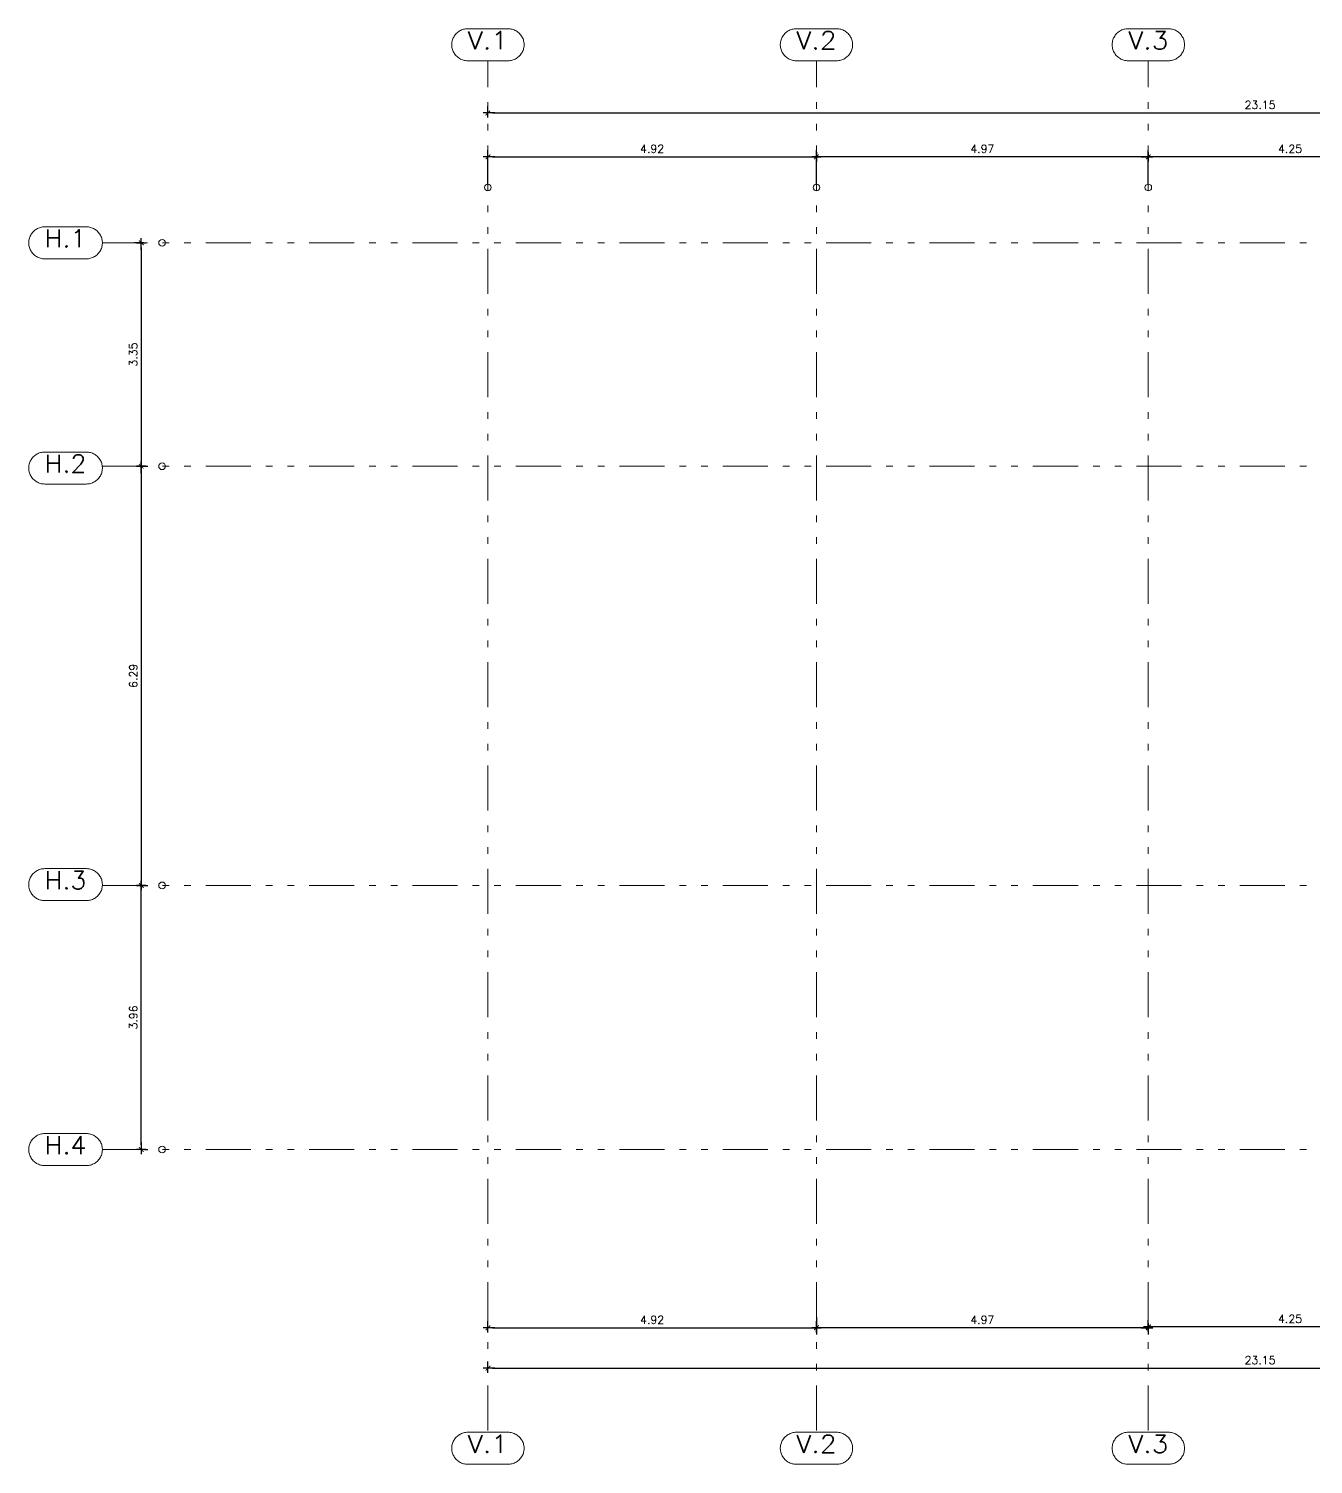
# Model space of a CAD drawing. Header units: metres. Extents: x 219 to 707, y -561 to -17.
# Drawn here: x 384.71 to 403.97, y -38.74 to -17.21 of the extents above; entities that cross this region are included whole.
import ezdxf
from ezdxf.enums import TextEntityAlignment as Align

# ---------------------------------------------------------------- set-up
doc = ezdxf.new("R2010")
doc.units = ezdxf.units.M
doc.linetypes.add('CYPE_RAYAPUNTOPUNTO', pattern=[0.45, 0.225, -0.075, 0, -0.075, 0, -0.075])
for name, color, linetype, lineweight in [('COTAS_ACOTACION', 2, 'Continuous', 0), ('COTAS_REF_LINEAS', 2, 'Continuous', 0), ('COTAS_REPLANTEO', 7, 'CYPE_RAYAPUNTOPUNTO', 0)]:
    doc.layers.add(name, color=color, linetype=linetype, lineweight=lineweight)
doc.layers.add('TCOTA', color=1, linetype='Continuous')
doc.styles.add('CYPETXT', font='romans', dxfattribs={"height": 0.2})
doc.styles.add('T12', font='romans.shx', dxfattribs={"height": 0.12})
doc.dimstyles.new('DIM50', dxfattribs={"dimtxt": 0.12, "dimasz": 0.07, "dimexe": 0.1, "dimexo": 0.05, "dimgap": 0.06, "dimtad": 1, "dimzin": 4, "dimdsep": 46, "dimtxsty": 'T12', "dimblk1": 'COTA1', "dimblk2": 'COTA1', "dimsah": 1, "dimcen": 0.07, "dimclrt": 3, "dimadec": 0, "dimazin": 0, "dimtfac": 1, "dimtmove": 2, "dimatfit": 0, "dimldrblk": 'COTA1', "dimfxl": 1, "dimtolj": 1, "dimtzin": 4, "dimarcsym": 0})

# ---------------------------------------------------------------- blocks, each defined once
blk = doc.blocks.new('COTA1')
for p, q in [((-1.5, 0), (1, 0)), ((0, 1), (0, -1))]:
    blk.add_line(p, q)
at = {"const_width": 0.2}
blk.add_lwpolyline([(-0.5, -0.5), (0.5, 0.5)], dxfattribs=at)
blk = doc.blocks.new('*D855')
at = {"layer": 'Defpoints', "color": 0, "transparency": 16777216}
for p in [(4.925, 1.29), (0, 0.83), (4.925, 0.83)]:
    blk.add_point(p, dxfattribs=at)
at = {"layer": 'TCOTA', "color": 0, "lineweight": -2, "transparency": 16777216}
for p, q in [((0, 0.88), (0, 1.39)), ((4.925, 0.88), (4.925, 1.39)), ((0.07, 1.29), (4.855, 1.29))]:
    blk.add_line(p, q, dxfattribs=at)
at = {"layer": 'TCOTA', "color": 0, "lineweight": -2, "transparency": 16777216, "xscale": 0.07, "yscale": 0.07, "zscale": 0.07, "rotation": 180}
blk.add_blockref('COTA1', (0, 1.29), dxfattribs=at)
at = {"layer": 'TCOTA', "color": 0, "lineweight": -2, "transparency": 16777216, "xscale": 0.07, "yscale": 0.07, "zscale": 0.07}
blk.add_blockref('COTA1', (4.925, 1.29), dxfattribs=at)
at = {"layer": 'TCOTA', "color": 3, "transparency": 16777216, "insert": (2.462, 1.41), "char_height": 0.12, "attachment_point": 5, "style": 'T12'}
blk.add_mtext('\\A1;4.92', dxfattribs=at)
blk = doc.blocks.new('*D863')
at = {"layer": 'Defpoints', "color": 0, "transparency": 16777216}
for p in [(4.925, 1.29), (4.925, 1.135), (9.9, 0.83)]:
    blk.add_point(p, dxfattribs=at)
at = {"layer": 'TCOTA', "color": 0, "lineweight": -2, "transparency": 16777216}
for p, q in [((4.925, 1.185), (4.925, 1.39)), ((9.9, 0.88), (9.9, 1.39)), ((9.83, 1.29), (4.995, 1.29))]:
    blk.add_line(p, q, dxfattribs=at)
at = {"layer": 'TCOTA', "color": 0, "lineweight": -2, "transparency": 16777216, "xscale": 0.07, "yscale": 0.07, "zscale": 0.07, "rotation": 180}
blk.add_blockref('COTA1', (4.925, 1.29), dxfattribs=at)
at = {"layer": 'TCOTA', "color": 0, "lineweight": -2, "transparency": 16777216, "xscale": 0.07, "yscale": 0.07, "zscale": 0.07}
blk.add_blockref('COTA1', (9.9, 1.29), dxfattribs=at)
at = {"layer": 'TCOTA', "color": 3, "transparency": 16777216, "insert": (7.412, 1.41), "char_height": 0.12, "attachment_point": 5, "style": 'T12'}
blk.add_mtext('\\A1;4.97', dxfattribs=at)
blk = doc.blocks.new('*D864')
at = {"layer": 'Defpoints', "color": 0, "transparency": 16777216}
for p in [(14.15, 1.398), (9.9, 1.29), (9.9, 1.219)]:
    blk.add_point(p, dxfattribs=at)
at = {"layer": 'TCOTA', "color": 0, "lineweight": -2, "transparency": 16777216}
for p, q in [((9.9, 1.269), (9.9, 1.39)), ((14.15, 1.348), (14.15, 1.19)), ((14.08, 1.29), (9.97, 1.29))]:
    blk.add_line(p, q, dxfattribs=at)
at = {"layer": 'TCOTA', "color": 0, "lineweight": -2, "transparency": 16777216, "xscale": 0.07, "yscale": 0.07, "zscale": 0.07, "rotation": 180}
blk.add_blockref('COTA1', (9.9, 1.29), dxfattribs=at)
at = {"layer": 'TCOTA', "color": 0, "lineweight": -2, "transparency": 16777216, "xscale": 0.07, "yscale": 0.07, "zscale": 0.07}
blk.add_blockref('COTA1', (14.15, 1.29), dxfattribs=at)
at = {"layer": 'TCOTA', "color": 3, "transparency": 16777216, "insert": (12.025, 1.41), "char_height": 0.12, "attachment_point": 5, "style": 'T12'}
blk.add_mtext('\\A1;4.25', dxfattribs=at)
blk = doc.blocks.new('*D867')
at = {"layer": 'Defpoints', "color": 0, "transparency": 16777216}
for p in [(0, 1.948), (23.15, 1.948), (23.15, 1.948)]:
    blk.add_point(p, dxfattribs=at)
at = {"layer": 'TCOTA', "color": 0, "lineweight": -2, "transparency": 16777216}
for p, q in [((0, 1.998), (0, 2.048)), ((0.07, 1.948), (23.08, 1.948)), ((23.15, 1.998), (23.15, 2.048))]:
    blk.add_line(p, q, dxfattribs=at)
at = {"layer": 'TCOTA', "color": 0, "lineweight": -2, "transparency": 16777216, "xscale": 0.07, "yscale": 0.07, "zscale": 0.07, "rotation": 180}
blk.add_blockref('COTA1', (0, 1.948), dxfattribs=at)
at = {"layer": 'TCOTA', "color": 0, "lineweight": -2, "transparency": 16777216, "xscale": 0.07, "yscale": 0.07, "zscale": 0.07}
blk.add_blockref('COTA1', (23.15, 1.948), dxfattribs=at)
at = {"layer": 'TCOTA', "color": 3, "transparency": 16777216, "insert": (11.575, 2.068), "char_height": 0.12, "attachment_point": 5, "style": 'T12'}
blk.add_mtext('\\A1;23.15', dxfattribs=at)
blk = doc.blocks.new('*D868')
at = {"layer": 'Defpoints', "color": 0, "transparency": 16777216}
for p in [(0, -16.273), (4.925, -16.273), (4.925, -16.273)]:
    blk.add_point(p, dxfattribs=at)
at = {"layer": 'TCOTA', "color": 0, "lineweight": -2, "transparency": 16777216}
for p, q in [((0, -16.223), (0, -16.173)), ((0.07, -16.273), (4.855, -16.273)), ((4.925, -16.223), (4.925, -16.173))]:
    blk.add_line(p, q, dxfattribs=at)
at = {"layer": 'TCOTA', "color": 0, "lineweight": -2, "transparency": 16777216, "xscale": 0.07, "yscale": 0.07, "zscale": 0.07, "rotation": 180}
blk.add_blockref('COTA1', (0, -16.273), dxfattribs=at)
at = {"layer": 'TCOTA', "color": 0, "lineweight": -2, "transparency": 16777216, "xscale": 0.07, "yscale": 0.07, "zscale": 0.07}
blk.add_blockref('COTA1', (4.925, -16.273), dxfattribs=at)
at = {"layer": 'TCOTA', "color": 3, "transparency": 16777216, "insert": (2.462, -16.153), "char_height": 0.12, "attachment_point": 5, "style": 'T12'}
blk.add_mtext('\\A1;4.92', dxfattribs=at)
blk = doc.blocks.new('*D869')
at = {"layer": 'Defpoints', "color": 0, "transparency": 16777216}
for p in [(4.925, -16.066), (4.925, -16.273), (9.9, -16.273)]:
    blk.add_point(p, dxfattribs=at)
at = {"layer": 'TCOTA', "color": 0, "lineweight": -2, "transparency": 16777216}
for p, q in [((4.925, -16.116), (4.925, -16.373)), ((9.83, -16.273), (4.995, -16.273)), ((9.9, -16.323), (9.9, -16.373))]:
    blk.add_line(p, q, dxfattribs=at)
at = {"layer": 'TCOTA', "color": 0, "lineweight": -2, "transparency": 16777216, "xscale": 0.07, "yscale": 0.07, "zscale": 0.07, "rotation": 180}
blk.add_blockref('COTA1', (4.925, -16.273), dxfattribs=at)
at = {"layer": 'TCOTA', "color": 0, "lineweight": -2, "transparency": 16777216, "xscale": 0.07, "yscale": 0.07, "zscale": 0.07}
blk.add_blockref('COTA1', (9.9, -16.273), dxfattribs=at)
at = {"layer": 'TCOTA', "color": 3, "transparency": 16777216, "insert": (7.412, -16.153), "char_height": 0.12, "attachment_point": 5, "style": 'T12'}
blk.add_mtext('\\A1;4.97', dxfattribs=at)
blk = doc.blocks.new('*D870')
at = {"layer": 'Defpoints', "color": 0, "transparency": 16777216}
for p in [(9.9, -16.259), (9.9, -16.379), (14.15, -16.379)]:
    blk.add_point(p, dxfattribs=at)
at = {"layer": 'TCOTA', "color": 0, "lineweight": -2, "transparency": 16777216}
for p, q in [((9.9, -16.329), (9.9, -16.159)), ((14.08, -16.259), (9.97, -16.259)), ((14.15, -16.329), (14.15, -16.159))]:
    blk.add_line(p, q, dxfattribs=at)
at = {"layer": 'TCOTA', "color": 0, "lineweight": -2, "transparency": 16777216, "xscale": 0.07, "yscale": 0.07, "zscale": 0.07, "rotation": 180}
blk.add_blockref('COTA1', (9.9, -16.259), dxfattribs=at)
at = {"layer": 'TCOTA', "color": 0, "lineweight": -2, "transparency": 16777216, "xscale": 0.07, "yscale": 0.07, "zscale": 0.07}
blk.add_blockref('COTA1', (14.15, -16.259), dxfattribs=at)
at = {"layer": 'TCOTA', "color": 3, "transparency": 16777216, "insert": (12.025, -16.139), "char_height": 0.12, "attachment_point": 5, "style": 'T12'}
blk.add_mtext('\\A1;4.25', dxfattribs=at)
blk = doc.blocks.new('*D873')
at = {"layer": 'Defpoints', "color": 0, "transparency": 16777216}
for p in [(23.15, -16.753), (0, -16.879), (23.15, -16.879)]:
    blk.add_point(p, dxfattribs=at)
at = {"layer": 'TCOTA', "color": 0, "lineweight": -2, "transparency": 16777216}
for p, q in [((0, -16.829), (0, -16.779)), ((0.07, -16.879), (23.08, -16.879)), ((23.15, -16.803), (23.15, -16.979))]:
    blk.add_line(p, q, dxfattribs=at)
at = {"layer": 'TCOTA', "color": 0, "lineweight": -2, "transparency": 16777216, "xscale": 0.07, "yscale": 0.07, "zscale": 0.07, "rotation": 180}
blk.add_blockref('COTA1', (0, -16.879), dxfattribs=at)
at = {"layer": 'TCOTA', "color": 0, "lineweight": -2, "transparency": 16777216, "xscale": 0.07, "yscale": 0.07, "zscale": 0.07}
blk.add_blockref('COTA1', (23.15, -16.879), dxfattribs=at)
at = {"layer": 'TCOTA', "color": 3, "transparency": 16777216, "insert": (11.575, -16.759), "char_height": 0.12, "attachment_point": 5, "style": 'T12'}
blk.add_mtext('\\A1;23.15', dxfattribs=at)
blk = doc.blocks.new('*D860')
at = {"layer": 'Defpoints', "color": 0, "transparency": 16777216}
for p in [(-5.196, -9.638), (-5.196, -9.638), (-5.196, -13.6)]:
    blk.add_point(p, dxfattribs=at)
at = {"layer": 'TCOTA', "color": 0, "lineweight": -2, "transparency": 16777216}
for p, q in [((-5.146, -9.638), (-5.096, -9.638)), ((-5.196, -13.53), (-5.196, -9.708)), ((-5.146, -13.6), (-5.096, -13.6))]:
    blk.add_line(p, q, dxfattribs=at)
at = {"layer": 'TCOTA', "color": 0, "lineweight": -2, "transparency": 16777216, "xscale": 0.07, "yscale": 0.07, "zscale": 0.07}
for p, rotation in [((-5.196, -9.638), 90), ((-5.196, -13.6), 270)]:
    blk.add_blockref('COTA1', p, dxfattribs=dict(at, rotation=rotation))
at = {"layer": 'TCOTA', "color": 3, "transparency": 16777216, "insert": (-5.316, -11.619), "char_height": 0.12, "attachment_point": 5, "rotation": 90, "style": 'T12'}
blk.add_mtext('\\A1;3.96', dxfattribs=at)
blk = doc.blocks.new('*D861')
at = {"layer": 'Defpoints', "color": 0, "transparency": 16777216}
for p in [(-5.196, -3.352), (-5.196, -9.638), (-5.196, -9.638)]:
    blk.add_point(p, dxfattribs=at)
at = {"layer": 'TCOTA', "color": 0, "lineweight": -2, "transparency": 16777216}
for p, q in [((-5.196, -3.422), (-5.196, -9.568)), ((-5.146, -3.352), (-5.096, -3.352)), ((-5.146, -9.638), (-5.096, -9.638))]:
    blk.add_line(p, q, dxfattribs=at)
at = {"layer": 'TCOTA', "color": 0, "lineweight": -2, "transparency": 16777216, "xscale": 0.07, "yscale": 0.07, "zscale": 0.07}
for p, rotation in [((-5.196, -3.352), 90), ((-5.196, -9.638), 270)]:
    blk.add_blockref('COTA1', p, dxfattribs=dict(at, rotation=rotation))
at = {"layer": 'TCOTA', "color": 3, "transparency": 16777216, "insert": (-5.316, -6.495), "char_height": 0.12, "attachment_point": 5, "rotation": 90, "style": 'T12'}
blk.add_mtext('\\A1;6.29', dxfattribs=at)
blk = doc.blocks.new('*D862')
at = {"layer": 'Defpoints', "color": 0, "transparency": 16777216}
for p in [(-5.107, 0), (-5.196, -3.352), (-5.196, -3.352)]:
    blk.add_point(p, dxfattribs=at)
at = {"layer": 'TCOTA', "color": 0, "lineweight": -2, "transparency": 16777216}
for p, q in [((-5.157, 0), (-5.296, 0)), ((-5.196, -0.07), (-5.196, -3.282)), ((-5.146, -3.352), (-5.096, -3.352))]:
    blk.add_line(p, q, dxfattribs=at)
at = {"layer": 'TCOTA', "color": 0, "lineweight": -2, "transparency": 16777216, "xscale": 0.07, "yscale": 0.07, "zscale": 0.07}
for p, rotation in [((-5.196, 0), 90), ((-5.196, -3.352), 270)]:
    blk.add_blockref('COTA1', p, dxfattribs=dict(at, rotation=rotation))
at = {"layer": 'TCOTA', "color": 3, "transparency": 16777216, "insert": (-5.316, -1.676), "char_height": 0.12, "attachment_point": 5, "rotation": 90, "style": 'T12'}
blk.add_mtext('\\A1;3.35', dxfattribs=at)
blk = doc.blocks.new('A$C111e63e9')
at = {"layer": 'COTAS_ACOTACION'}
for centre in [(0, 0.83), (4.925, 0.83), (9.9, 0.83), (-4.885, 0), (-4.885, -3.352), (-4.885, -9.638), (-4.885, -13.6)]:
    blk.add_circle(centre, 0.05, dxfattribs=at)
at = {"layer": 'COTAS_REF_LINEAS'}
for points in [[(0.302, 3.211), (0.318, 3.21), (0.334, 3.209), (0.35, 3.206), (0.365, 3.202), (0.381, 3.198), (0.396, 3.192), (0.41, 3.185), (0.424, 3.177), (0.438, 3.169), (0.451, 3.159), (0.463, 3.149), (0.475, 3.138), (0.485, 3.126), (0.495, 3.113), (0.504, 3.1), (0.512, 3.086), (0.52, 3.072), (0.526, 3.057), (0.531, 3.042), (0.535, 3.027), (0.539, 3.011), (0.541, 2.995), (0.542, 2.979), (0.542, 2.963), (0.541, 2.947), (0.539, 2.931), (0.535, 2.915), (0.531, 2.9), (0.526, 2.885), (0.52, 2.87), (0.512, 2.856), (0.504, 2.842), (0.495, 2.829), (0.485, 2.816), (0.475, 2.804), (0.463, 2.793), (0.451, 2.783), (0.438, 2.773), (0.424, 2.764), (0.41, 2.757), (0.396, 2.75), (0.381, 2.744), (0.365, 2.739), (0.35, 2.736), (0.334, 2.733), (0.318, 2.731), (0.302, 2.731), (-0.302, 2.731), (-0.318, 2.731), (-0.334, 2.733), (-0.35, 2.736), (-0.365, 2.739), (-0.381, 2.744), (-0.396, 2.75), (-0.41, 2.757), (-0.424, 2.764), (-0.438, 2.773), (-0.451, 2.783), (-0.463, 2.793), (-0.475, 2.804), (-0.485, 2.816), (-0.495, 2.829), (-0.504, 2.842), (-0.512, 2.856), (-0.52, 2.87), (-0.526, 2.885), (-0.531, 2.9), (-0.535, 2.915), (-0.539, 2.931), (-0.541, 2.947), (-0.542, 2.963), (-0.542, 2.979), (-0.541, 2.995), (-0.539, 3.011), (-0.535, 3.027), (-0.531, 3.042), (-0.526, 3.057), (-0.52, 3.072), (-0.512, 3.086), (-0.504, 3.1), (-0.495, 3.113), (-0.485, 3.126), (-0.475, 3.138), (-0.463, 3.149), (-0.451, 3.159), (-0.438, 3.169), (-0.424, 3.177), (-0.41, 3.185), (-0.396, 3.192), (-0.381, 3.198), (-0.365, 3.202), (-0.35, 3.206), (-0.334, 3.209), (-0.318, 3.21), (-0.302, 3.211), (0.302, 3.211)], [(5.227, 3.211), (5.243, 3.21), (5.259, 3.209), (5.275, 3.206), (5.29, 3.202), (5.306, 3.198), (5.321, 3.192), (5.335, 3.185), (5.349, 3.177), (5.363, 3.169), (5.376, 3.159), (5.388, 3.149), (5.4, 3.138), (5.41, 3.126), (5.42, 3.113), (5.429, 3.1), (5.437, 3.086), (5.445, 3.072), (5.451, 3.057), (5.456, 3.042), (5.46, 3.027), (5.464, 3.011), (5.466, 2.995), (5.467, 2.979), (5.467, 2.963), (5.466, 2.947), (5.464, 2.931), (5.46, 2.915), (5.456, 2.9), (5.451, 2.885), (5.445, 2.87), (5.437, 2.856), (5.429, 2.842), (5.42, 2.829), (5.41, 2.816), (5.4, 2.804), (5.388, 2.793), (5.376, 2.783), (5.363, 2.773), (5.349, 2.764), (5.335, 2.757), (5.321, 2.75), (5.306, 2.744), (5.29, 2.739), (5.275, 2.736), (5.259, 2.733), (5.243, 2.731), (5.227, 2.731), (4.623, 2.731), (4.607, 2.731), (4.591, 2.733), (4.575, 2.736), (4.56, 2.739), (4.544, 2.744), (4.529, 2.75), (4.515, 2.757), (4.501, 2.764), (4.487, 2.773), (4.474, 2.783), (4.462, 2.793), (4.45, 2.804), (4.44, 2.816), (4.43, 2.829), (4.421, 2.842), (4.413, 2.856), (4.405, 2.87), (4.399, 2.885), (4.394, 2.9), (4.39, 2.915), (4.386, 2.931), (4.384, 2.947), (4.383, 2.963), (4.383, 2.979), (4.384, 2.995), (4.386, 3.011), (4.39, 3.027), (4.394, 3.042), (4.399, 3.057), (4.405, 3.072), (4.413, 3.086), (4.421, 3.1), (4.43, 3.113), (4.44, 3.126), (4.45, 3.138), (4.462, 3.149), (4.474, 3.159), (4.487, 3.169), (4.501, 3.177), (4.515, 3.185), (4.529, 3.192), (4.544, 3.198), (4.56, 3.202), (4.575, 3.206), (4.591, 3.209), (4.607, 3.21), (4.623, 3.211), (5.227, 3.211)], [(10.202, 3.211), (10.218, 3.21), (10.234, 3.209), (10.25, 3.206), (10.265, 3.202), (10.281, 3.198), (10.296, 3.192), (10.31, 3.185), (10.324, 3.177), (10.338, 3.169), (10.351, 3.159), (10.363, 3.149), (10.375, 3.138), (10.385, 3.126), (10.395, 3.113), (10.404, 3.1), (10.412, 3.086), (10.42, 3.072), (10.426, 3.057), (10.431, 3.042), (10.435, 3.027), (10.439, 3.011), (10.441, 2.995), (10.442, 2.979), (10.442, 2.963), (10.441, 2.947), (10.439, 2.931), (10.435, 2.915), (10.431, 2.9), (10.426, 2.885), (10.42, 2.87), (10.412, 2.856), (10.404, 2.842), (10.395, 2.829), (10.385, 2.816), (10.375, 2.804), (10.363, 2.793), (10.351, 2.783), (10.338, 2.773), (10.324, 2.764), (10.31, 2.757), (10.296, 2.75), (10.281, 2.744), (10.265, 2.739), (10.25, 2.736), (10.234, 2.733), (10.218, 2.731), (10.202, 2.731), (9.598, 2.731), (9.582, 2.731), (9.566, 2.733), (9.55, 2.736), (9.535, 2.739), (9.519, 2.744), (9.504, 2.75), (9.49, 2.757), (9.476, 2.764), (9.462, 2.773), (9.449, 2.783), (9.437, 2.793), (9.425, 2.804), (9.415, 2.816), (9.405, 2.829), (9.396, 2.842), (9.388, 2.856), (9.38, 2.87), (9.374, 2.885), (9.369, 2.9), (9.365, 2.915), (9.361, 2.931), (9.359, 2.947), (9.358, 2.963), (9.358, 2.979), (9.359, 2.995), (9.361, 3.011), (9.365, 3.027), (9.369, 3.042), (9.374, 3.057), (9.38, 3.072), (9.388, 3.086), (9.396, 3.1), (9.405, 3.113), (9.415, 3.126), (9.425, 3.138), (9.437, 3.149), (9.449, 3.159), (9.462, 3.169), (9.476, 3.177), (9.49, 3.185), (9.504, 3.192), (9.519, 3.198), (9.535, 3.202), (9.55, 3.206), (9.566, 3.209), (9.582, 3.21), (9.598, 3.211), (10.202, 3.211)], [(-6.019, 0.24), (-6.003, 0.239), (-5.987, 0.238), (-5.972, 0.235), (-5.956, 0.231), (-5.941, 0.227), (-5.926, 0.221), (-5.911, 0.214), (-5.897, 0.206), (-5.883, 0.198), (-5.871, 0.188), (-5.858, 0.178), (-5.847, 0.167), (-5.836, 0.155), (-5.826, 0.142), (-5.817, 0.129), (-5.809, 0.115), (-5.802, 0.101), (-5.795, 0.086), (-5.79, 0.071), (-5.786, 0.056), (-5.783, 0.04), (-5.781, 0.024), (-5.779, 0.008), (-5.779, -0.008), (-5.781, -0.024), (-5.783, -0.04), (-5.786, -0.056), (-5.79, -0.071), (-5.795, -0.086), (-5.802, -0.101), (-5.809, -0.115), (-5.817, -0.129), (-5.826, -0.142), (-5.836, -0.155), (-5.847, -0.167), (-5.858, -0.178), (-5.871, -0.188), (-5.883, -0.198), (-5.897, -0.206), (-5.911, -0.214), (-5.926, -0.221), (-5.941, -0.227), (-5.956, -0.231), (-5.972, -0.235), (-5.987, -0.238), (-6.003, -0.239), (-6.019, -0.24), (-6.643, -0.24), (-6.659, -0.239), (-6.675, -0.238), (-6.691, -0.235), (-6.707, -0.231), (-6.722, -0.227), (-6.737, -0.221), (-6.752, -0.214), (-6.766, -0.206), (-6.779, -0.198), (-6.792, -0.188), (-6.804, -0.178), (-6.816, -0.167), (-6.827, -0.155), (-6.837, -0.142), (-6.846, -0.129), (-6.854, -0.115), (-6.861, -0.101), (-6.867, -0.086), (-6.873, -0.071), (-6.877, -0.056), (-6.88, -0.04), (-6.882, -0.024), (-6.883, -0.008), (-6.883, 0.008), (-6.882, 0.024), (-6.88, 0.04), (-6.877, 0.056), (-6.873, 0.071), (-6.867, 0.086), (-6.861, 0.101), (-6.854, 0.115), (-6.846, 0.129), (-6.837, 0.142), (-6.827, 0.155), (-6.816, 0.167), (-6.804, 0.178), (-6.792, 0.188), (-6.779, 0.198), (-6.766, 0.206), (-6.752, 0.214), (-6.737, 0.221), (-6.722, 0.227), (-6.707, 0.231), (-6.691, 0.235), (-6.675, 0.238), (-6.659, 0.239), (-6.643, 0.24), (-6.019, 0.24)], [(-6.019, -3.138), (-6.003, -3.138), (-5.987, -3.14), (-5.972, -3.143), (-5.956, -3.146), (-5.941, -3.151), (-5.926, -3.157), (-5.911, -3.164), (-5.897, -3.171), (-5.883, -3.18), (-5.871, -3.19), (-5.858, -3.2), (-5.847, -3.211), (-5.836, -3.223), (-5.826, -3.236), (-5.817, -3.249), (-5.809, -3.263), (-5.802, -3.277), (-5.795, -3.292), (-5.79, -3.307), (-5.786, -3.322), (-5.783, -3.338), (-5.781, -3.354), (-5.779, -3.37), (-5.779, -3.386), (-5.781, -3.402), (-5.783, -3.418), (-5.786, -3.434), (-5.79, -3.449), (-5.795, -3.464), (-5.802, -3.479), (-5.809, -3.493), (-5.817, -3.507), (-5.826, -3.52), (-5.836, -3.533), (-5.847, -3.545), (-5.858, -3.556), (-5.871, -3.566), (-5.883, -3.576), (-5.897, -3.584), (-5.911, -3.592), (-5.926, -3.599), (-5.941, -3.605), (-5.956, -3.609), (-5.972, -3.613), (-5.987, -3.616), (-6.003, -3.617), (-6.019, -3.618), (-6.643, -3.618), (-6.659, -3.617), (-6.675, -3.616), (-6.691, -3.613), (-6.707, -3.609), (-6.722, -3.605), (-6.737, -3.599), (-6.752, -3.592), (-6.766, -3.584), (-6.779, -3.576), (-6.792, -3.566), (-6.804, -3.556), (-6.816, -3.545), (-6.827, -3.533), (-6.837, -3.52), (-6.846, -3.507), (-6.854, -3.493), (-6.861, -3.479), (-6.867, -3.464), (-6.873, -3.449), (-6.877, -3.434), (-6.88, -3.418), (-6.882, -3.402), (-6.883, -3.386), (-6.883, -3.37), (-6.882, -3.354), (-6.88, -3.338), (-6.877, -3.322), (-6.873, -3.307), (-6.867, -3.292), (-6.861, -3.277), (-6.854, -3.263), (-6.846, -3.249), (-6.837, -3.236), (-6.827, -3.223), (-6.816, -3.211), (-6.804, -3.2), (-6.792, -3.19), (-6.779, -3.18), (-6.766, -3.171), (-6.752, -3.164), (-6.737, -3.157), (-6.722, -3.151), (-6.707, -3.146), (-6.691, -3.143), (-6.675, -3.14), (-6.659, -3.138), (-6.643, -3.138), (-6.019, -3.138)], [(-6.019, -9.386), (-6.003, -9.387), (-5.987, -9.388), (-5.972, -9.391), (-5.956, -9.395), (-5.941, -9.399), (-5.926, -9.405), (-5.911, -9.412), (-5.897, -9.42), (-5.883, -9.428), (-5.871, -9.438), (-5.858, -9.448), (-5.847, -9.459), (-5.836, -9.471), (-5.826, -9.484), (-5.817, -9.497), (-5.809, -9.511), (-5.802, -9.525), (-5.795, -9.54), (-5.79, -9.555), (-5.786, -9.57), (-5.783, -9.586), (-5.781, -9.602), (-5.779, -9.618), (-5.779, -9.634), (-5.781, -9.65), (-5.783, -9.666), (-5.786, -9.682), (-5.79, -9.697), (-5.795, -9.712), (-5.802, -9.727), (-5.809, -9.741), (-5.817, -9.755), (-5.826, -9.768), (-5.836, -9.781), (-5.847, -9.793), (-5.858, -9.804), (-5.871, -9.814), (-5.883, -9.824), (-5.897, -9.833), (-5.911, -9.84), (-5.926, -9.847), (-5.941, -9.853), (-5.956, -9.858), (-5.972, -9.861), (-5.987, -9.864), (-6.003, -9.866), (-6.019, -9.866), (-6.643, -9.866), (-6.659, -9.866), (-6.675, -9.864), (-6.691, -9.861), (-6.707, -9.858), (-6.722, -9.853), (-6.737, -9.847), (-6.752, -9.84), (-6.766, -9.833), (-6.779, -9.824), (-6.792, -9.814), (-6.804, -9.804), (-6.816, -9.793), (-6.827, -9.781), (-6.837, -9.768), (-6.846, -9.755), (-6.854, -9.741), (-6.861, -9.727), (-6.867, -9.712), (-6.873, -9.697), (-6.877, -9.682), (-6.88, -9.666), (-6.882, -9.65), (-6.883, -9.634), (-6.883, -9.618), (-6.882, -9.602), (-6.88, -9.586), (-6.877, -9.57), (-6.873, -9.555), (-6.867, -9.54), (-6.861, -9.525), (-6.854, -9.511), (-6.846, -9.497), (-6.837, -9.484), (-6.827, -9.471), (-6.816, -9.459), (-6.804, -9.448), (-6.792, -9.438), (-6.779, -9.428), (-6.766, -9.42), (-6.752, -9.412), (-6.737, -9.405), (-6.722, -9.399), (-6.707, -9.395), (-6.691, -9.391), (-6.675, -9.388), (-6.659, -9.387), (-6.643, -9.386), (-6.019, -9.386)], [(-6.019, -13.36), (-6.003, -13.361), (-5.987, -13.362), (-5.972, -13.365), (-5.956, -13.369), (-5.941, -13.374), (-5.926, -13.379), (-5.911, -13.386), (-5.897, -13.394), (-5.883, -13.402), (-5.871, -13.412), (-5.858, -13.422), (-5.847, -13.433), (-5.836, -13.445), (-5.826, -13.458), (-5.817, -13.471), (-5.809, -13.485), (-5.802, -13.499), (-5.795, -13.514), (-5.79, -13.529), (-5.786, -13.545), (-5.783, -13.56), (-5.781, -13.576), (-5.779, -13.592), (-5.779, -13.608), (-5.781, -13.624), (-5.783, -13.64), (-5.786, -13.656), (-5.79, -13.671), (-5.795, -13.687), (-5.802, -13.701), (-5.809, -13.716), (-5.817, -13.729), (-5.826, -13.743), (-5.836, -13.755), (-5.847, -13.767), (-5.858, -13.778), (-5.871, -13.789), (-5.883, -13.798), (-5.897, -13.807), (-5.911, -13.814), (-5.926, -13.821), (-5.941, -13.827), (-5.956, -13.832), (-5.972, -13.835), (-5.987, -13.838), (-6.003, -13.84), (-6.019, -13.84), (-6.643, -13.84), (-6.659, -13.84), (-6.675, -13.838), (-6.691, -13.835), (-6.707, -13.832), (-6.722, -13.827), (-6.737, -13.821), (-6.752, -13.814), (-6.766, -13.807), (-6.779, -13.798), (-6.792, -13.789), (-6.804, -13.778), (-6.816, -13.767), (-6.827, -13.755), (-6.837, -13.743), (-6.846, -13.729), (-6.854, -13.716), (-6.861, -13.701), (-6.867, -13.687), (-6.873, -13.671), (-6.877, -13.656), (-6.88, -13.64), (-6.882, -13.624), (-6.883, -13.608), (-6.883, -13.592), (-6.882, -13.576), (-6.88, -13.56), (-6.877, -13.545), (-6.873, -13.529), (-6.867, -13.514), (-6.861, -13.499), (-6.854, -13.485), (-6.846, -13.471), (-6.837, -13.458), (-6.827, -13.445), (-6.816, -13.433), (-6.804, -13.422), (-6.792, -13.412), (-6.779, -13.402), (-6.766, -13.394), (-6.752, -13.386), (-6.737, -13.379), (-6.722, -13.374), (-6.707, -13.369), (-6.691, -13.365), (-6.675, -13.362), (-6.659, -13.361), (-6.643, -13.36), (-6.019, -13.36)], [(0.302, -17.841), (0.318, -17.841), (0.334, -17.843), (0.35, -17.846), (0.365, -17.849), (0.381, -17.854), (0.396, -17.86), (0.41, -17.867), (0.424, -17.874), (0.438, -17.883), (0.451, -17.893), (0.463, -17.903), (0.475, -17.914), (0.485, -17.926), (0.495, -17.939), (0.504, -17.952), (0.512, -17.966), (0.52, -17.98), (0.526, -17.995), (0.531, -18.01), (0.535, -18.025), (0.539, -18.041), (0.541, -18.057), (0.542, -18.073), (0.542, -18.089), (0.541, -18.105), (0.539, -18.121), (0.535, -18.137), (0.531, -18.152), (0.526, -18.167), (0.52, -18.182), (0.512, -18.196), (0.504, -18.21), (0.495, -18.223), (0.485, -18.236), (0.475, -18.248), (0.463, -18.259), (0.451, -18.269), (0.438, -18.279), (0.424, -18.287), (0.41, -18.295), (0.396, -18.302), (0.381, -18.308), (0.365, -18.312), (0.35, -18.316), (0.334, -18.319), (0.318, -18.32), (0.302, -18.321), (-0.302, -18.321), (-0.318, -18.32), (-0.334, -18.319), (-0.35, -18.316), (-0.365, -18.312), (-0.381, -18.308), (-0.396, -18.302), (-0.41, -18.295), (-0.424, -18.287), (-0.438, -18.279), (-0.451, -18.269), (-0.463, -18.259), (-0.475, -18.248), (-0.485, -18.236), (-0.495, -18.223), (-0.504, -18.21), (-0.512, -18.196), (-0.52, -18.182), (-0.526, -18.167), (-0.531, -18.152), (-0.535, -18.137), (-0.539, -18.121), (-0.541, -18.105), (-0.542, -18.089), (-0.542, -18.073), (-0.541, -18.057), (-0.539, -18.041), (-0.535, -18.025), (-0.531, -18.01), (-0.526, -17.995), (-0.52, -17.98), (-0.512, -17.966), (-0.504, -17.952), (-0.495, -17.939), (-0.485, -17.926), (-0.475, -17.914), (-0.463, -17.903), (-0.451, -17.893), (-0.438, -17.883), (-0.424, -17.874), (-0.41, -17.867), (-0.396, -17.86), (-0.381, -17.854), (-0.365, -17.849), (-0.35, -17.846), (-0.334, -17.843), (-0.318, -17.841), (-0.302, -17.841), (0.302, -17.841)], [(5.227, -17.841), (5.243, -17.841), (5.259, -17.843), (5.275, -17.846), (5.29, -17.849), (5.306, -17.854), (5.321, -17.86), (5.335, -17.867), (5.349, -17.874), (5.363, -17.883), (5.376, -17.893), (5.388, -17.903), (5.4, -17.914), (5.41, -17.926), (5.42, -17.939), (5.429, -17.952), (5.437, -17.966), (5.445, -17.98), (5.451, -17.995), (5.456, -18.01), (5.46, -18.025), (5.464, -18.041), (5.466, -18.057), (5.467, -18.073), (5.467, -18.089), (5.466, -18.105), (5.464, -18.121), (5.46, -18.137), (5.456, -18.152), (5.451, -18.167), (5.445, -18.182), (5.437, -18.196), (5.429, -18.21), (5.42, -18.223), (5.41, -18.236), (5.4, -18.248), (5.388, -18.259), (5.376, -18.269), (5.363, -18.279), (5.349, -18.287), (5.335, -18.295), (5.321, -18.302), (5.306, -18.308), (5.29, -18.312), (5.275, -18.316), (5.259, -18.319), (5.243, -18.32), (5.227, -18.321), (4.623, -18.321), (4.607, -18.32), (4.591, -18.319), (4.575, -18.316), (4.56, -18.312), (4.544, -18.308), (4.529, -18.302), (4.515, -18.295), (4.501, -18.287), (4.487, -18.279), (4.474, -18.269), (4.462, -18.259), (4.45, -18.248), (4.44, -18.236), (4.43, -18.223), (4.421, -18.21), (4.413, -18.196), (4.405, -18.182), (4.399, -18.167), (4.394, -18.152), (4.39, -18.137), (4.386, -18.121), (4.384, -18.105), (4.383, -18.089), (4.383, -18.073), (4.384, -18.057), (4.386, -18.041), (4.39, -18.025), (4.394, -18.01), (4.399, -17.995), (4.405, -17.98), (4.413, -17.966), (4.421, -17.952), (4.43, -17.939), (4.44, -17.926), (4.45, -17.914), (4.462, -17.903), (4.474, -17.893), (4.487, -17.883), (4.501, -17.874), (4.515, -17.867), (4.529, -17.86), (4.544, -17.854), (4.56, -17.849), (4.575, -17.846), (4.591, -17.843), (4.607, -17.841), (4.623, -17.841), (5.227, -17.841)], [(10.202, -17.841), (10.218, -17.841), (10.234, -17.843), (10.25, -17.846), (10.265, -17.849), (10.281, -17.854), (10.296, -17.86), (10.31, -17.867), (10.324, -17.874), (10.338, -17.883), (10.351, -17.893), (10.363, -17.903), (10.375, -17.914), (10.385, -17.926), (10.395, -17.939), (10.404, -17.952), (10.412, -17.966), (10.42, -17.98), (10.426, -17.995), (10.431, -18.01), (10.435, -18.025), (10.439, -18.041), (10.441, -18.057), (10.442, -18.073), (10.442, -18.089), (10.441, -18.105), (10.439, -18.121), (10.435, -18.137), (10.431, -18.152), (10.426, -18.167), (10.42, -18.182), (10.412, -18.196), (10.404, -18.21), (10.395, -18.223), (10.385, -18.236), (10.375, -18.248), (10.363, -18.259), (10.351, -18.269), (10.338, -18.279), (10.324, -18.287), (10.31, -18.295), (10.296, -18.302), (10.281, -18.308), (10.265, -18.312), (10.25, -18.316), (10.234, -18.319), (10.218, -18.32), (10.202, -18.321), (9.598, -18.321), (9.582, -18.32), (9.566, -18.319), (9.55, -18.316), (9.535, -18.312), (9.519, -18.308), (9.504, -18.302), (9.49, -18.295), (9.476, -18.287), (9.462, -18.279), (9.449, -18.269), (9.437, -18.259), (9.425, -18.248), (9.415, -18.236), (9.405, -18.223), (9.396, -18.21), (9.388, -18.196), (9.38, -18.182), (9.374, -18.167), (9.369, -18.152), (9.365, -18.137), (9.361, -18.121), (9.359, -18.105), (9.358, -18.089), (9.358, -18.073), (9.359, -18.057), (9.361, -18.041), (9.365, -18.025), (9.369, -18.01), (9.374, -17.995), (9.38, -17.98), (9.388, -17.966), (9.396, -17.952), (9.405, -17.939), (9.415, -17.926), (9.425, -17.914), (9.437, -17.903), (9.449, -17.893), (9.462, -17.883), (9.476, -17.874), (9.49, -17.867), (9.504, -17.86), (9.519, -17.854), (9.535, -17.849), (9.55, -17.846), (9.566, -17.843), (9.582, -17.841), (9.598, -17.841), (10.202, -17.841)]]:
    blk.add_lwpolyline(points, close=True, dxfattribs=at)
at = {"layer": 'COTAS_REPLANTEO', "ltscale": 3}
for p, q in [((0, -17.814), (0, 2.731)), ((4.925, -17.814), (4.925, 2.731)), ((9.9, -17.814), (9.9, 2.731)), ((-5.779, 0), (30.526, 0)), ((-5.779, -3.352), (30.526, -3.352)), ((-5.779, -9.638), (30.526, -9.638)), ((-5.779, -13.6), (30.526, -13.6))]:
    blk.add_line(p, q, dxfattribs=at)
at = {"layer": 'COTAS_REF_LINEAS', "style": 'CYPETXT'}
for s, width, p, p2 in [('V.1', 1.219615, (-0.302, 2.904), (0.302, 2.904)), ('V.2', 1.057, (4.623, 2.904), (5.227, 2.904)), ('V.3', 1.057, (9.598, 2.904), (10.202, 2.904)), ('H.1', 1.142791, (-6.643, -0.067), (-6.019, -0.067)), ('H.2', 1.002857, (-6.643, -3.445), (-6.019, -3.445)), ('H.3', 1.002857, (-6.643, -9.693), (-6.019, -9.693)), ('H.4', 0.9828, (-6.643, -13.667), (-6.019, -13.667)), ('V.1', 1.219615, (-0.302, -18.148), (0.302, -18.148)), ('V.2', 1.057, (4.623, -18.148), (5.227, -18.148)), ('V.3', 1.057, (9.598, -18.148), (10.202, -18.148))]:
    blk.add_text(s, height=0.2667, dxfattribs=dict(at, width=width)).set_placement(p, p2, align=Align.FIT)
at = {"layer": 'TCOTA'}
for base, p1, p2, picture, middle in [((23.15, 1.948), (0, 1.948), (23.15, 1.948), '*D867', (11.575, 2.068)), ((4.92499998, 1.2904796), (0, 0.82963194), (4.92499998, 0.82963194), '*D855', (2.46249999, 1.4104796)), ((4.925, 1.2904796), (9.8999998, 0.8296319), (4.925, 1.1350558), '*D863', (7.4124999, 1.4104796)), ((9.9, 1.29), (14.15, 1.398), (9.9, 1.219), '*D864', (12.025, 1.41)), ((4.92499998, -16.27292957), (0, -16.27292957), (4.92499998, -16.27292957), '*D868', (2.46249999, -16.15292957)), ((4.925, -16.2729296), (9.8999998, -16.2729296), (4.925, -16.0658104), '*D869', (7.4124999, -16.1529296)), ((9.9, -16.259), (14.15, -16.379), (9.9, -16.379), '*D870', (12.025, -16.139)), ((23.15, -16.879), (0, -16.879), (23.15, -16.753), '*D873', (11.575, -16.759))]:
    dim = blk.add_linear_dim(base=base, p1=p1, p2=p2, dimstyle='DIM50', dxfattribs=at)
    dim.commit()
    dim.dimension.update_dxf_attribs({"geometry": picture, "text_midpoint": middle})
for base, p1, p2, picture, middle in [((-5.196, -3.352), (-5.107, 0), (-5.196, -3.352), '*D862', (-5.316, -1.676)), ((-5.196, -9.638), (-5.196, -3.352), (-5.196, -9.638), '*D861', (-5.316, -6.495)), ((-5.196, -9.638), (-5.196, -13.6), (-5.196, -9.638), '*D860', (-5.316, -11.619))]:
    dim = blk.add_linear_dim(base=base, p1=p1, p2=p2, angle=90, dimstyle='DIM50', dxfattribs=at)
    dim.commit()
    dim.dimension.update_dxf_attribs({"geometry": picture, "text_midpoint": middle})

msp = doc.modelspace()

# ---------------------------------------------------------------- block references
msp.add_blockref('A$C111e63e9', (391.596, -20.424))

doc.saveas('drawing.dxf')
